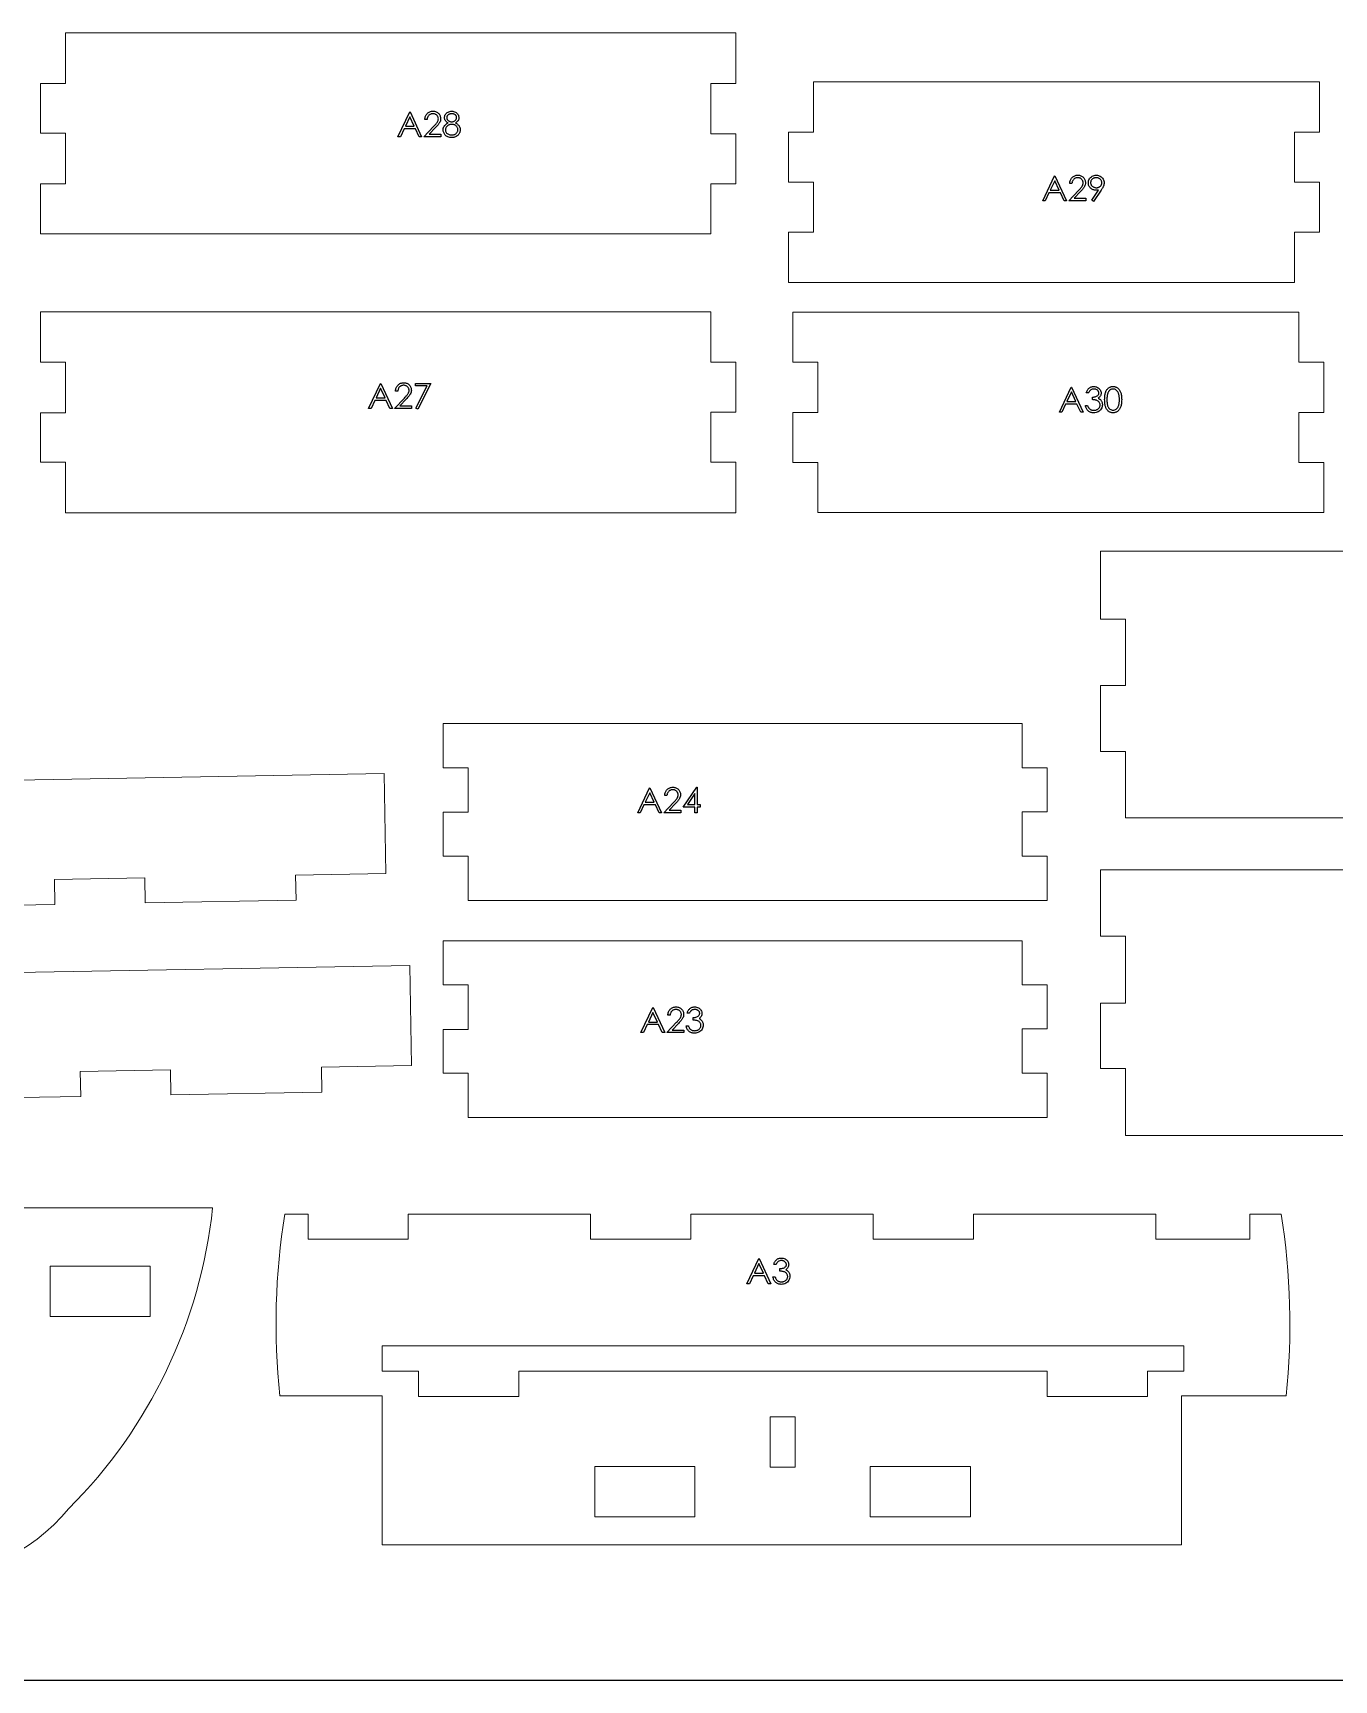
# Model space of a CAD drawing. Header units: inches. Extents: x -4.7 to 54, y 0 to 24.
# Drawn here: x 13.65 to 20.14, y 0 to 8.22 of the extents above; entities that cross this region are included whole.
import ezdxf

# ---------------------------------------------------------------- set-up
doc = ezdxf.new("R2010")
doc.units = ezdxf.units.IN
doc.header["$MEASUREMENT"] = 0

msp = doc.modelspace()

# ---------------------------------------------------------------- linework, layer by layer
at = {"color": 1, "linetype": 'Continuous', "lineweight": 15}
for p, q in [((13.8097, 8.2184), (17.1535, 8.2184)), ((13.8097, 8.2184), (13.8097, 7.9658)), ((17.1535, 8.2184), (17.1535, 7.9658)), ((17.541, 7.7237), (17.541, 7.9737)), ((17.541, 7.9737), (20.066, 7.9737)), ((20.066, 7.9737), (20.066, 7.7237)), ((13.6847, 7.7184), (13.6847, 7.9658)), ((13.8097, 7.9658), (13.6847, 7.9658)), ((17.0285, 7.9658), (17.1535, 7.9658)), ((17.0285, 7.7158), (17.0285, 7.9658)), ((13.6847, 7.7184), (13.8097, 7.7184)), ((13.8097, 7.7184), (13.8097, 7.4658)), ((17.1535, 7.7158), (17.0285, 7.7158)), ((17.1535, 7.7158), (17.1535, 7.4658)), ((17.416, 7.7237), (17.541, 7.7237)), ((17.416, 7.4737), (17.416, 7.7237)), ((20.066, 7.7237), (19.941, 7.7237)), ((19.941, 7.7237), (19.941, 7.4737)), ((13.8097, 7.4658), (13.6847, 7.4658)), ((13.6847, 7.2158), (13.6847, 7.4658)), ((17.0285, 7.4658), (17.1535, 7.4658)), ((17.0285, 7.2158), (17.0285, 7.4658)), ((17.541, 7.4737), (17.416, 7.4737)), ((17.541, 7.2237), (17.541, 7.4737)), ((19.941, 7.4737), (20.066, 7.4737)), ((20.066, 7.4737), (20.066, 7.2237)), ((13.6847, 7.2158), (17.0285, 7.2158)), ((17.416, 6.9737), (17.416, 7.2237)), ((17.416, 7.2237), (17.541, 7.2237)), ((20.066, 7.2237), (19.941, 7.2237)), ((19.941, 7.2237), (19.941, 6.9737)), ((17.416, 6.9737), (19.941, 6.9737)), ((13.6847, 6.8262), (17.0285, 6.8262)), ((13.6847, 6.5762), (13.6847, 6.8262)), ((17.0285, 6.8262), (17.0285, 6.5762)), ((17.4378, 6.5749), (17.4378, 6.8249)), ((17.4378, 6.8249), (19.9628, 6.8249)), ((19.9628, 6.5749), (19.9628, 6.8249)), ((13.8097, 6.5762), (13.6847, 6.5762)), ((13.8097, 6.3236), (13.8097, 6.5762)), ((17.0285, 6.5762), (17.1535, 6.5762)), ((17.1535, 6.5762), (17.1535, 6.3262)), ((17.4378, 6.5749), (17.5628, 6.5749)), ((17.5628, 6.5749), (17.5628, 6.3249)), ((20.0878, 6.5749), (19.9628, 6.5749)), ((20.0878, 6.5749), (20.0878, 6.3249)), ((13.6847, 6.0762), (13.6847, 6.3236)), ((13.6847, 6.3236), (13.8097, 6.3236)), ((17.1535, 6.3262), (17.0285, 6.3262)), ((17.0285, 6.3262), (17.0285, 6.0762)), ((17.5628, 6.3249), (17.4378, 6.3249)), ((17.4378, 6.0749), (17.4378, 6.3249)), ((19.9628, 6.3249), (20.0878, 6.3249)), ((19.9628, 6.0749), (19.9628, 6.3249)), ((13.8097, 6.0762), (13.6847, 6.0762)), ((13.8097, 5.8236), (13.8097, 6.0762)), ((17.0285, 6.0762), (17.1535, 6.0762)), ((17.1535, 6.0762), (17.1535, 5.8236)), ((17.4378, 6.0749), (17.5628, 6.0749)), ((17.5628, 6.0749), (17.5628, 5.8249)), ((20.0878, 6.0749), (19.9628, 6.0749)), ((20.0878, 6.0749), (20.0878, 5.8249)), ((13.8097, 5.8236), (17.1535, 5.8236)), ((17.5628, 5.8249), (20.0878, 5.8249)), ((23.0179, 5.6327), (18.9731, 5.6327)), ((18.9731, 5.2937), (18.9731, 5.6327)), ((18.9731, 5.2937), (19.0981, 5.2937)), ((19.0981, 5.2937), (19.0981, 4.9621)), ((19.0981, 4.9621), (18.9731, 4.9621)), ((18.9731, 4.6337), (18.9731, 4.9621)), ((15.6942, 4.5509), (15.6942, 4.7729)), ((18.5817, 4.7729), (15.6942, 4.7729)), ((18.5817, 4.5509), (18.5817, 4.7729)), ((18.9731, 4.6337), (19.0981, 4.6337)), ((19.0981, 4.6337), (19.0981, 4.3021)), ((12.4205, 4.4707), (15.3986, 4.5227)), ((15.3986, 4.5227), (15.4073, 4.0239)), ((15.6942, 4.5509), (15.8192, 4.5509)), ((15.8192, 4.5509), (15.8192, 4.3303)), ((18.7067, 4.5509), (18.5817, 4.5509)), ((18.7067, 4.5509), (18.7067, 4.3329)), ((15.8192, 4.3303), (15.6942, 4.3303)), ((15.6942, 4.1109), (15.6942, 4.3303)), ((18.5817, 4.1109), (18.5817, 4.3329)), ((18.5817, 4.3329), (18.7067, 4.3329)), ((23.1429, 4.3021), (19.0981, 4.3021)), ((15.6942, 4.1109), (15.8192, 4.1109)), ((15.8192, 4.1109), (15.8192, 3.8903)), ((18.7067, 4.1109), (18.5817, 4.1109)), ((18.7067, 4.1109), (18.7067, 3.8903)), ((18.9731, 3.7117), (18.9731, 4.0432)), ((23.0179, 4.0432), (18.9731, 4.0432)), ((13.7546, 3.995), (14.2045, 4.0029)), ((13.7567, 3.8701), (13.7546, 3.995)), ((14.2045, 4.0029), (14.2067, 3.8779)), ((14.9574, 4.016), (15.4073, 4.0239)), ((14.9595, 3.8911), (14.9574, 4.016)), ((13.7567, 3.8701), (13.2568, 3.8613)), ((14.9595, 3.8911), (14.2067, 3.8779)), ((18.7067, 3.8903), (15.8192, 3.8903)), ((19.0981, 3.7117), (18.9731, 3.7117)), ((19.0981, 3.377), (19.0981, 3.7117)), ((15.6942, 3.4686), (15.6942, 3.6892)), ((18.5817, 3.6892), (15.6942, 3.6892)), ((18.5817, 3.6892), (18.5817, 3.4686)), ((12.549, 3.5129), (15.5271, 3.5648)), ((15.5271, 3.5648), (15.5358, 3.066)), ((15.8192, 3.4686), (15.6942, 3.4686)), ((15.8192, 3.2466), (15.8192, 3.4686)), ((18.5817, 3.4686), (18.7067, 3.4686)), ((18.7067, 3.4686), (18.7067, 3.2492)), ((18.9731, 3.0517), (18.9731, 3.377)), ((18.9731, 3.377), (19.0981, 3.377)), ((15.6942, 3.0286), (15.6942, 3.2466)), ((15.6942, 3.2466), (15.8192, 3.2466)), ((18.7067, 3.2492), (18.5817, 3.2492)), ((18.5817, 3.2492), (18.5817, 3.0286)), ((13.8831, 3.0372), (14.333, 3.0451)), ((14.333, 3.0451), (14.3352, 2.9201)), ((15.0859, 3.0582), (15.5358, 3.066)), ((15.0881, 2.9332), (15.0859, 3.0582)), ((19.0981, 3.0517), (18.9731, 3.0517)), ((19.0981, 2.717), (19.0981, 3.0517)), ((13.8853, 2.9122), (13.8831, 3.0372)), ((15.8192, 3.0286), (15.6942, 3.0286)), ((15.8192, 2.8066), (15.8192, 3.0286)), ((18.5817, 3.0286), (18.7067, 3.0286)), ((18.7067, 3.0286), (18.7067, 2.8066)), ((13.8853, 2.9122), (13.3853, 2.9035)), ((15.0881, 2.9332), (14.3352, 2.9201)), ((18.7067, 2.8066), (15.8192, 2.8066)), ((23.1429, 2.717), (19.0981, 2.717)), ((13.0536, 2.3557), (14.5436, 2.3557)), ((15.0195, 2.3253), (14.9038, 2.3253)), ((15.0195, 2.3253), (15.0195, 2.2003)), ((15.5195, 2.2003), (15.5195, 2.3253)), ((16.4295, 2.3253), (15.5195, 2.3253)), ((16.4295, 2.3253), (16.4295, 2.2003)), ((16.9295, 2.2003), (16.9295, 2.3253)), ((17.8395, 2.3253), (16.9295, 2.3253)), ((17.8395, 2.3253), (17.8395, 2.2003)), ((18.3395, 2.2003), (18.3395, 2.3253)), ((19.2495, 2.3253), (18.3395, 2.3253)), ((19.2495, 2.3253), (19.2495, 2.2003)), ((19.7176, 2.2003), (19.7176, 2.3253)), ((19.8741, 2.3253), (19.7176, 2.3253)), ((15.0195, 2.2003), (15.5195, 2.2003)), ((16.4295, 2.2003), (16.9295, 2.2003)), ((17.8395, 2.2003), (18.3395, 2.2003)), ((19.2495, 2.2003), (19.7176, 2.2003)), ((14.2325, 2.0648), (13.7325, 2.0648)), ((13.7325, 2.0648), (13.7325, 1.8148)), ((14.2325, 1.8148), (14.2325, 2.0648)), ((13.7325, 1.8148), (14.2325, 1.8148)), ((15.3889, 1.6681), (19.3889, 1.6681)), ((15.3889, 1.541), (15.3889, 1.6681)), ((19.3889, 1.6681), (19.3889, 1.541)), ((15.5707, 1.541), (15.3889, 1.541)), ((15.5707, 1.4148), (15.5707, 1.541)), ((16.0707, 1.541), (16.0707, 1.4148)), ((18.7071, 1.541), (16.0707, 1.541)), ((18.7071, 1.4148), (18.7071, 1.541)), ((19.2071, 1.541), (19.2071, 1.4148)), ((19.3889, 1.541), (19.2071, 1.541)), ((15.3889, 1.4183), (14.879, 1.4183)), ((15.3889, 0.6749), (15.3889, 1.4183)), ((16.0707, 1.4148), (15.5707, 1.4148)), ((19.2071, 1.4148), (18.7071, 1.4148)), ((19.8989, 1.4182), (19.3764, 1.4182)), ((19.3764, 1.4182), (19.3764, 0.6749)), ((17.3247, 1.3129), (17.4497, 1.3129)), ((17.3247, 1.0629), (17.3247, 1.3129)), ((17.4497, 1.3129), (17.4497, 1.0629)), ((16.4497, 1.0652), (16.9497, 1.0652)), ((16.4497, 0.8152), (16.4497, 1.0652)), ((16.9497, 1.0652), (16.9497, 0.8152)), ((17.4497, 1.0629), (17.3247, 1.0629)), ((17.8248, 1.0652), (18.3248, 1.0652)), ((17.8248, 0.8152), (17.8248, 1.0652)), ((18.3248, 1.0652), (18.3248, 0.8152)), ((16.9497, 0.8152), (16.4497, 0.8152)), ((18.3248, 0.8152), (17.8248, 0.8152)), ((19.3764, 0.6749), (15.3889, 0.6749))]:
    msp.add_line(p, q, dxfattribs=at)
msp.add_line((0, 0), (24, 0))
at = {"color": 3, "linetype": 'Continuous', "flags": 128}
for points in [[(15.5286, 7.8248), (15.5863, 7.6998), (15.5863, 7.6998), (15.5741, 7.6998), (15.5741, 7.6998), (15.5556, 7.7398), (15.5556, 7.7398), (15.499, 7.7398), (15.499, 7.7398), (15.48, 7.6998), (15.48, 7.6998), (15.4677, 7.6998), (15.4677, 7.6998), (15.527, 7.8248), (15.527, 7.8248), (15.5286, 7.8248)], [(15.6136, 7.7863), (15.6023, 7.7863), (15.6023, 7.7863), (15.6026, 7.7908), (15.6033, 7.795), (15.6043, 7.7991), (15.6056, 7.8029), (15.6073, 7.8065), (15.6093, 7.81), (15.6117, 7.8132), (15.6144, 7.8163), (15.6174, 7.819), (15.6206, 7.8214), (15.6239, 7.8234), (15.6274, 7.8251), (15.6311, 7.8263), (15.6349, 7.8273), (15.6389, 7.8278), (15.6431, 7.828), (15.6431, 7.828), (15.6472, 7.8278), (15.6511, 7.8273), (15.6549, 7.8264), (15.6584, 7.8252), (15.6617, 7.8237), (15.6648, 7.8217), (15.6677, 7.8195), (15.6704, 7.8169), (15.6729, 7.8141), (15.675, 7.8111), (15.6768, 7.8081), (15.6783, 7.8049), (15.6794, 7.8015), (15.6802, 7.7981), (15.6807, 7.7945), (15.6809, 7.7908), (15.6809, 7.7908), (15.6805, 7.7856), (15.6796, 7.7806), (15.678, 7.7757), (15.6757, 7.771), (15.6742, 7.7686), (15.6725, 7.766), (15.6704, 7.7632), (15.6681, 7.7601), (15.6654, 7.7569), (15.6624, 7.7535), (15.6592, 7.7498), (15.6556, 7.746), (15.6556, 7.746), (15.6243, 7.7126), (15.6243, 7.7126), (15.6825, 7.7126), (15.6825, 7.7126), (15.6825, 7.6998), (15.6825, 7.6998), (15.5975, 7.6998), (15.5975, 7.6998), (15.646, 7.7515), (15.646, 7.7515), (15.6495, 7.7552), (15.6527, 7.7587), (15.6556, 7.7619), (15.6582, 7.7648), (15.6604, 7.7676), (15.6623, 7.77), (15.6639, 7.7722), (15.6652, 7.7742), (15.6671, 7.778), (15.6685, 7.7818), (15.6694, 7.7858), (15.6697, 7.7898), (15.6697, 7.7898), (15.6695, 7.7924), (15.6692, 7.7948), (15.6685, 7.7972), (15.6677, 7.7995), (15.6666, 7.8017), (15.6652, 7.8037), (15.6636, 7.8057), (15.6618, 7.8077), (15.6598, 7.8094), (15.6576, 7.811), (15.6554, 7.8122), (15.653, 7.8133), (15.6506, 7.8141), (15.648, 7.8147), (15.6453, 7.815), (15.6425, 7.8152), (15.6425, 7.8152), (15.6396, 7.815), (15.6368, 7.8147), (15.6341, 7.8141), (15.6316, 7.8133), (15.6291, 7.8122), (15.6268, 7.8109), (15.6247, 7.8094), (15.6226, 7.8076), (15.6207, 7.8056), (15.6191, 7.8034), (15.6176, 7.801), (15.6164, 7.7985), (15.6153, 7.7957), (15.6145, 7.7928), (15.6139, 7.7896), (15.6136, 7.7863)], [(15.7545, 7.7694), (15.7575, 7.7678), (15.7603, 7.7661), (15.763, 7.7644), (15.7654, 7.7626), (15.7676, 7.7607), (15.7695, 7.7588), (15.7713, 7.7568), (15.7728, 7.7548), (15.7742, 7.7527), (15.7754, 7.7506), (15.7764, 7.7484), (15.7772, 7.7461), (15.7778, 7.7437), (15.7783, 7.7413), (15.7785, 7.7388), (15.7786, 7.7362), (15.7786, 7.7362), (15.7785, 7.7326), (15.778, 7.7291), (15.7773, 7.7257), (15.7763, 7.7224), (15.7749, 7.7192), (15.7733, 7.7161), (15.7714, 7.7131), (15.7692, 7.7103), (15.7692, 7.7103), (15.7661, 7.7071), (15.7628, 7.7043), (15.7591, 7.7019), (15.7551, 7.7), (15.7508, 7.6985), (15.7461, 7.6974), (15.7412, 7.6968), (15.736, 7.6966), (15.736, 7.6966), (15.7309, 7.6968), (15.7262, 7.6973), (15.7218, 7.6983), (15.7177, 7.6996), (15.7139, 7.7013), (15.7104, 7.7034), (15.7073, 7.7058), (15.7044, 7.7086), (15.7019, 7.7117), (15.6997, 7.7148), (15.6979, 7.718), (15.6964, 7.7213), (15.6952, 7.7246), (15.6944, 7.7281), (15.6939, 7.7316), (15.6937, 7.7352), (15.6937, 7.7352), (15.6938, 7.7378), (15.6941, 7.7403), (15.6945, 7.7428), (15.6951, 7.7453), (15.696, 7.7476), (15.697, 7.7499), (15.6981, 7.7521), (15.6995, 7.7543), (15.7011, 7.7564), (15.7029, 7.7584), (15.7049, 7.7604), (15.7071, 7.7623), (15.7096, 7.7642), (15.7123, 7.766), (15.7152, 7.7677), (15.7184, 7.7694), (15.7184, 7.7694), (15.7141, 7.7719), (15.7104, 7.7747), (15.7072, 7.7777), (15.7047, 7.781), (15.7027, 7.7846), (15.7013, 7.7882), (15.7004, 7.792), (15.7001, 7.7959), (15.7001, 7.7959), (15.7004, 7.7999), (15.7013, 7.8038), (15.7028, 7.8077), (15.7049, 7.8116), (15.7076, 7.8152), (15.7107, 7.8184), (15.7142, 7.8212), (15.7183, 7.8236), (15.7226, 7.8255), (15.7272, 7.8269), (15.7319, 7.8277), (15.7367, 7.828), (15.7367, 7.828), (15.7415, 7.8277), (15.746, 7.8269), (15.7504, 7.8255), (15.7546, 7.8236), (15.7585, 7.8211), (15.762, 7.8183), (15.765, 7.8151), (15.7675, 7.8115), (15.7696, 7.8077), (15.771, 7.8037), (15.7719, 7.7997), (15.7722, 7.7956), (15.7722, 7.7956), (15.7719, 7.7915), (15.7711, 7.7877), (15.7697, 7.7841), (15.7678, 7.7807), (15.7653, 7.7775), (15.7622, 7.7746), (15.7586, 7.7719), (15.7545, 7.7694)], [(15.7361, 7.8152), (15.7335, 7.8151), (15.731, 7.8148), (15.7286, 7.8144), (15.7263, 7.8137), (15.7241, 7.8129), (15.7221, 7.8119), (15.7202, 7.8108), (15.7184, 7.8094), (15.7167, 7.8079), (15.7153, 7.8064), (15.7141, 7.8048), (15.7131, 7.8031), (15.7123, 7.8014), (15.7118, 7.7996), (15.7114, 7.7977), (15.7113, 7.7957), (15.7113, 7.7957), (15.7114, 7.7938), (15.7118, 7.7919), (15.7124, 7.79), (15.7132, 7.7882), (15.7143, 7.7865), (15.7156, 7.7848), (15.7171, 7.7831), (15.7189, 7.7815), (15.7208, 7.78), (15.7228, 7.7787), (15.7249, 7.7776), (15.7271, 7.7767), (15.7293, 7.776), (15.7317, 7.7755), (15.7341, 7.7752), (15.7366, 7.7751), (15.7366, 7.7751), (15.7397, 7.7753), (15.7428, 7.7758), (15.7458, 7.7767), (15.7488, 7.778), (15.7515, 7.7796), (15.7539, 7.7814), (15.756, 7.7835), (15.7578, 7.7859), (15.7592, 7.7884), (15.7602, 7.7909), (15.7608, 7.7935), (15.761, 7.796), (15.761, 7.796), (15.7609, 7.7978), (15.7606, 7.7995), (15.7601, 7.8012), (15.7594, 7.8028), (15.7585, 7.8045), (15.7574, 7.806), (15.7561, 7.8076), (15.7546, 7.8091), (15.7529, 7.8105), (15.7511, 7.8118), (15.749, 7.8128), (15.7468, 7.8137), (15.7444, 7.8143), (15.7418, 7.8148), (15.7391, 7.8151), (15.7361, 7.8152)], [(15.5277, 7.8004), (15.5051, 7.7527), (15.5051, 7.7527), (15.5497, 7.7527), (15.5497, 7.7527), (15.5277, 7.8004)], [(15.7368, 7.7623), (15.7335, 7.7622), (15.7303, 7.7618), (15.7273, 7.7611), (15.7244, 7.7602), (15.7216, 7.759), (15.7189, 7.7576), (15.7164, 7.7559), (15.7141, 7.754), (15.7119, 7.7519), (15.7101, 7.7497), (15.7085, 7.7475), (15.7072, 7.7451), (15.7062, 7.7426), (15.7055, 7.7401), (15.7051, 7.7375), (15.7049, 7.7348), (15.7049, 7.7348), (15.7052, 7.7314), (15.7059, 7.7282), (15.7071, 7.725), (15.7088, 7.722), (15.711, 7.7191), (15.7135, 7.7166), (15.7165, 7.7145), (15.7198, 7.7126), (15.7235, 7.7112), (15.7274, 7.7102), (15.7316, 7.7096), (15.7361, 7.7094), (15.7361, 7.7094), (15.7396, 7.7095), (15.7429, 7.7099), (15.746, 7.7105), (15.749, 7.7114), (15.7517, 7.7125), (15.7543, 7.7139), (15.7567, 7.7155), (15.7589, 7.7174), (15.7609, 7.7194), (15.7626, 7.7215), (15.7641, 7.7237), (15.7653, 7.726), (15.7662, 7.7283), (15.7669, 7.7308), (15.7673, 7.7333), (15.7674, 7.736), (15.7674, 7.736), (15.7673, 7.7385), (15.7669, 7.741), (15.7662, 7.7434), (15.7652, 7.7457), (15.7639, 7.748), (15.7624, 7.7501), (15.7605, 7.7522), (15.7584, 7.7543), (15.7561, 7.7561), (15.7537, 7.7578), (15.7512, 7.7591), (15.7486, 7.7603), (15.7458, 7.7612), (15.7429, 7.7618), (15.7399, 7.7622), (15.7368, 7.7623)], [(18.7458, 7.5055), (18.8034, 7.3805), (18.8034, 7.3805), (18.7912, 7.3805), (18.7912, 7.3805), (18.7728, 7.4206), (18.7728, 7.4206), (18.7161, 7.4206), (18.7161, 7.4206), (18.6971, 7.3805), (18.6971, 7.3805), (18.6849, 7.3805), (18.6849, 7.3805), (18.7441, 7.5055), (18.7441, 7.5055), (18.7458, 7.5055)], [(18.7448, 7.4812), (18.7222, 7.4334), (18.7222, 7.4334), (18.7669, 7.4334), (18.7669, 7.4334), (18.7448, 7.4812)], [(18.8307, 7.4671), (18.8195, 7.4671), (18.8195, 7.4671), (18.8198, 7.4715), (18.8204, 7.4758), (18.8214, 7.4798), (18.8228, 7.4837), (18.8244, 7.4873), (18.8265, 7.4908), (18.8288, 7.494), (18.8316, 7.497), (18.8345, 7.4998), (18.8377, 7.5021), (18.8411, 7.5041), (18.8445, 7.5058), (18.8482, 7.5071), (18.852, 7.508), (18.8561, 7.5086), (18.8602, 7.5087), (18.8602, 7.5087), (18.8643, 7.5086), (18.8683, 7.508), (18.872, 7.5072), (18.8755, 7.506), (18.8788, 7.5044), (18.8819, 7.5025), (18.8848, 7.5003), (18.8876, 7.4977), (18.89, 7.4948), (18.8921, 7.4919), (18.8939, 7.4888), (18.8954, 7.4856), (18.8965, 7.4823), (18.8973, 7.4788), (18.8978, 7.4753), (18.898, 7.4716), (18.898, 7.4716), (18.8977, 7.4664), (18.8967, 7.4613), (18.8951, 7.4565), (18.8928, 7.4518), (18.8914, 7.4494), (18.8896, 7.4467), (18.8876, 7.4439), (18.8852, 7.4409), (18.8825, 7.4376), (18.8796, 7.4342), (18.8763, 7.4306), (18.8727, 7.4267), (18.8727, 7.4267), (18.8414, 7.3933), (18.8414, 7.3933), (18.8996, 7.3933), (18.8996, 7.3933), (18.8996, 7.3805), (18.8996, 7.3805), (18.8147, 7.3805), (18.8147, 7.3805), (18.8631, 7.4323), (18.8631, 7.4323), (18.8667, 7.436), (18.8699, 7.4394), (18.8728, 7.4426), (18.8753, 7.4456), (18.8775, 7.4483), (18.8795, 7.4508), (18.881, 7.453), (18.8823, 7.455), (18.8843, 7.4587), (18.8857, 7.4626), (18.8865, 7.4665), (18.8868, 7.4706), (18.8868, 7.4706), (18.8867, 7.4731), (18.8863, 7.4756), (18.8857, 7.4779), (18.8848, 7.4802), (18.8837, 7.4824), (18.8823, 7.4845), (18.8808, 7.4865), (18.8789, 7.4884), (18.8769, 7.4902), (18.8748, 7.4917), (18.8725, 7.493), (18.8702, 7.494), (18.8677, 7.4949), (18.8651, 7.4954), (18.8625, 7.4958), (18.8597, 7.4959), (18.8597, 7.4959), (18.8567, 7.4958), (18.8539, 7.4954), (18.8512, 7.4948), (18.8487, 7.494), (18.8463, 7.493), (18.844, 7.4917), (18.8418, 7.4901), (18.8397, 7.4883), (18.8378, 7.4863), (18.8362, 7.4842), (18.8347, 7.4818), (18.8335, 7.4792), (18.8325, 7.4765), (18.8317, 7.4735), (18.8311, 7.4704), (18.8307, 7.4671)], [(18.9381, 7.3773), (18.9291, 7.3836), (18.9291, 7.3836), (18.9639, 7.4344), (18.9639, 7.4344), (18.9572, 7.4337), (18.9507, 7.4334), (18.9507, 7.4334), (18.9468, 7.4336), (18.943, 7.4341), (18.9394, 7.4349), (18.9359, 7.4361), (18.9326, 7.4376), (18.9294, 7.4394), (18.9264, 7.4416), (18.9236, 7.4441), (18.921, 7.4469), (18.9187, 7.4498), (18.9168, 7.4528), (18.9152, 7.456), (18.914, 7.4594), (18.9131, 7.4629), (18.9126, 7.4666), (18.9124, 7.4704), (18.9124, 7.4704), (18.9127, 7.4757), (18.9137, 7.4806), (18.9153, 7.4853), (18.9175, 7.4898), (18.9204, 7.4939), (18.9237, 7.4975), (18.9276, 7.5008), (18.9321, 7.5036), (18.9368, 7.5058), (18.9418, 7.5075), (18.9469, 7.5084), (18.9522, 7.5087), (18.9522, 7.5087), (18.9574, 7.5084), (18.9624, 7.5075), (18.9672, 7.5059), (18.9717, 7.5037), (18.976, 7.5009), (18.9798, 7.4977), (18.983, 7.4939), (18.9858, 7.4896), (18.9881, 7.485), (18.9897, 7.4803), (18.9906, 7.4754), (18.9909, 7.4703), (18.9909, 7.4703), (18.9907, 7.4664), (18.9902, 7.4624), (18.9892, 7.4582), (18.9878, 7.454), (18.9869, 7.4519), (18.9859, 7.4496), (18.9847, 7.4472), (18.9834, 7.4447), (18.9819, 7.4421), (18.9803, 7.4394), (18.9785, 7.4365), (18.9765, 7.4336), (18.9765, 7.4336), (18.9381, 7.3773)], [(18.9528, 7.4462), (18.9558, 7.4464), (18.9586, 7.4467), (18.9612, 7.4473), (18.9638, 7.4481), (18.9661, 7.4491), (18.9684, 7.4503), (18.9704, 7.4518), (18.9723, 7.4535), (18.9741, 7.4554), (18.9756, 7.4573), (18.9768, 7.4594), (18.9779, 7.4615), (18.9787, 7.4638), (18.9793, 7.4661), (18.9796, 7.4685), (18.9797, 7.4711), (18.9797, 7.4711), (18.9796, 7.4736), (18.9792, 7.476), (18.9786, 7.4784), (18.9777, 7.4806), (18.9765, 7.4827), (18.9751, 7.4848), (18.9734, 7.4868), (18.9715, 7.4886), (18.9694, 7.4903), (18.9672, 7.4918), (18.9649, 7.4931), (18.9624, 7.4941), (18.9599, 7.4949), (18.9573, 7.4955), (18.9545, 7.4958), (18.9516, 7.4959), (18.9516, 7.4959), (18.9488, 7.4958), (18.946, 7.4955), (18.9434, 7.4949), (18.9409, 7.4941), (18.9385, 7.4931), (18.9361, 7.4918), (18.9339, 7.4903), (18.9318, 7.4886), (18.9299, 7.4868), (18.9282, 7.4848), (18.9268, 7.4827), (18.9257, 7.4806), (18.9248, 7.4784), (18.9241, 7.476), (18.9238, 7.4736), (18.9236, 7.4711), (18.9236, 7.4711), (18.9238, 7.4685), (18.9242, 7.4661), (18.9248, 7.4638), (18.9258, 7.4615), (18.927, 7.4594), (18.9284, 7.4573), (18.9302, 7.4554), (18.9322, 7.4535), (18.9344, 7.4518), (18.9367, 7.4503), (18.9391, 7.4491), (18.9416, 7.4481), (18.9442, 7.4473), (18.947, 7.4467), (18.9498, 7.4464), (18.9528, 7.4462)], [(15.3826, 6.4699), (15.4403, 6.3449), (15.4403, 6.3449), (15.4281, 6.3449), (15.4281, 6.3449), (15.4096, 6.385), (15.4096, 6.385), (15.353, 6.385), (15.353, 6.385), (15.334, 6.3449), (15.334, 6.3449), (15.3217, 6.3449), (15.3217, 6.3449), (15.381, 6.4699), (15.381, 6.4699), (15.3826, 6.4699)], [(15.3817, 6.4455), (15.3591, 6.3978), (15.3591, 6.3978), (15.4037, 6.3978), (15.4037, 6.3978), (15.3817, 6.4455)], [(15.4676, 6.4314), (15.4563, 6.4314), (15.4563, 6.4314), (15.4566, 6.4359), (15.4573, 6.4402), (15.4583, 6.4442), (15.4596, 6.448), (15.4613, 6.4517), (15.4633, 6.4551), (15.4657, 6.4584), (15.4684, 6.4614), (15.4714, 6.4641), (15.4746, 6.4665), (15.4779, 6.4685), (15.4814, 6.4702), (15.4851, 6.4715), (15.4889, 6.4724), (15.4929, 6.4729), (15.4971, 6.4731), (15.4971, 6.4731), (15.5012, 6.4729), (15.5051, 6.4724), (15.5088, 6.4716), (15.5124, 6.4704), (15.5157, 6.4688), (15.5188, 6.4669), (15.5217, 6.4647), (15.5244, 6.462), (15.5269, 6.4592), (15.529, 6.4563), (15.5308, 6.4532), (15.5323, 6.45), (15.5334, 6.4467), (15.5342, 6.4432), (15.5347, 6.4397), (15.5349, 6.436), (15.5349, 6.436), (15.5345, 6.4307), (15.5336, 6.4257), (15.532, 6.4209), (15.5297, 6.4161), (15.5282, 6.4137), (15.5265, 6.4111), (15.5244, 6.4083), (15.5221, 6.4053), (15.5194, 6.402), (15.5164, 6.3986), (15.5132, 6.395), (15.5096, 6.3911), (15.5096, 6.3911), (15.4783, 6.3577), (15.4783, 6.3577), (15.5365, 6.3577), (15.5365, 6.3577), (15.5365, 6.3449), (15.5365, 6.3449), (15.4515, 6.3449), (15.4515, 6.3449), (15.5, 6.3966), (15.5, 6.3966), (15.5035, 6.4003), (15.5067, 6.4038), (15.5096, 6.407), (15.5122, 6.41), (15.5144, 6.4127), (15.5163, 6.4151), (15.5179, 6.4174), (15.5192, 6.4194), (15.5211, 6.4231), (15.5225, 6.427), (15.5234, 6.4309), (15.5236, 6.435), (15.5236, 6.435), (15.5235, 6.4375), (15.5231, 6.44), (15.5225, 6.4423), (15.5217, 6.4446), (15.5206, 6.4468), (15.5192, 6.4489), (15.5176, 6.4509), (15.5158, 6.4528), (15.5138, 6.4546), (15.5116, 6.4561), (15.5094, 6.4574), (15.507, 6.4584), (15.5046, 6.4592), (15.502, 6.4598), (15.4993, 6.4602), (15.4965, 6.4603), (15.4965, 6.4603), (15.4936, 6.4602), (15.4908, 6.4598), (15.4881, 6.4592), (15.4856, 6.4584), (15.4831, 6.4573), (15.4808, 6.456), (15.4786, 6.4545), (15.4766, 6.4527), (15.4747, 6.4507), (15.4731, 6.4485), (15.4716, 6.4462), (15.4704, 6.4436), (15.4693, 6.4409), (15.4685, 6.4379), (15.4679, 6.4348), (15.4676, 6.4314)], [(15.5557, 6.4699), (15.6326, 6.4699), (15.6326, 6.4699), (15.5669, 6.3417), (15.5669, 6.3417), (15.5572, 6.347), (15.5572, 6.347), (15.6136, 6.4571), (15.6136, 6.4571), (15.5557, 6.4571), (15.5557, 6.4571), (15.5557, 6.4699)], [(18.8287, 6.4513), (18.8864, 6.3263), (18.8864, 6.3263), (18.8742, 6.3263), (18.8742, 6.3263), (18.8557, 6.3663), (18.8557, 6.3663), (18.7991, 6.3663), (18.7991, 6.3663), (18.7801, 6.3263), (18.7801, 6.3263), (18.7678, 6.3263), (18.7678, 6.3263), (18.8271, 6.4513), (18.8271, 6.4513), (18.8287, 6.4513)], [(18.8278, 6.4269), (18.8052, 6.3792), (18.8052, 6.3792), (18.8498, 6.3792), (18.8498, 6.3792), (18.8278, 6.4269)], [(18.9137, 6.4224), (18.9024, 6.4224), (18.9024, 6.4224), (18.9034, 6.4262), (18.9046, 6.4297), (18.906, 6.433), (18.9076, 6.4361), (18.9094, 6.4389), (18.9114, 6.4416), (18.9136, 6.444), (18.916, 6.4462), (18.9185, 6.4481), (18.9212, 6.4498), (18.924, 6.4512), (18.9269, 6.4524), (18.9299, 6.4533), (18.9331, 6.4539), (18.9363, 6.4543), (18.9396, 6.4545), (18.9396, 6.4545), (18.9445, 6.4542), (18.9492, 6.4533), (18.9538, 6.4519), (18.9582, 6.45), (18.9622, 6.4476), (18.9658, 6.4447), (18.9688, 6.4415), (18.9714, 6.4379), (18.9735, 6.434), (18.975, 6.4301), (18.9759, 6.4261), (18.9762, 6.422), (18.9762, 6.422), (18.9759, 6.418), (18.9753, 6.4143), (18.9741, 6.4108), (18.9725, 6.4074), (18.9704, 6.4043), (18.9679, 6.4014), (18.965, 6.3988), (18.9616, 6.3963), (18.9616, 6.3963), (18.9655, 6.3943), (18.9691, 6.3918), (18.9723, 6.3889), (18.9751, 6.3856), (18.9751, 6.3856), (18.9769, 6.3831), (18.9784, 6.3805), (18.9797, 6.3779), (18.9807, 6.3751), (18.9815, 6.3723), (18.9821, 6.3694), (18.9824, 6.3664), (18.9826, 6.3634), (18.9826, 6.3634), (18.9822, 6.3582), (18.9811, 6.3531), (18.9794, 6.3481), (18.9769, 6.3432), (18.9738, 6.3387), (18.9701, 6.3347), (18.966, 6.3312), (18.9613, 6.3283), (18.9563, 6.326), (18.9509, 6.3244), (18.9453, 6.3234), (18.9393, 6.3231), (18.9393, 6.3231), (18.9353, 6.3232), (18.9315, 6.3236), (18.9278, 6.3244), (18.9243, 6.3254), (18.9209, 6.3267), (18.9178, 6.3283), (18.9148, 6.3302), (18.912, 6.3324), (18.9093, 6.3349), (18.9069, 6.3377), (18.9048, 6.3407), (18.9029, 6.344), (18.9012, 6.3476), (18.8998, 6.3514), (18.8986, 6.3555), (18.8976, 6.3599), (18.8976, 6.3599), (18.9088, 6.3599), (18.9088, 6.3599), (18.9097, 6.357), (18.9107, 6.3544), (18.9118, 6.3519), (18.913, 6.3496), (18.9143, 6.3476), (18.9156, 6.3457), (18.9171, 6.3441), (18.9186, 6.3426), (18.9186, 6.3426), (18.9208, 6.3411), (18.923, 6.3397), (18.9254, 6.3385), (18.928, 6.3376), (18.9306, 6.3368), (18.9335, 6.3363), (18.9364, 6.336), (18.9395, 6.3359), (18.9395, 6.3359), (18.943, 6.336), (18.9464, 6.3364), (18.9495, 6.337), (18.9525, 6.3379), (18.9553, 6.339), (18.9579, 6.3403), (18.9603, 6.3419), (18.9626, 6.3438), (18.9647, 6.3458), (18.9664, 6.3479), (18.9679, 6.3501), (18.9692, 6.3524), (18.9701, 6.3547), (18.9708, 6.3572), (18.9712, 6.3597), (18.9713, 6.3623), (18.9713, 6.3623), (18.9711, 6.3658), (18.9703, 6.3692), (18.9689, 6.3724), (18.967, 6.3756), (18.9647, 6.3785), (18.962, 6.381), (18.9589, 6.3831), (18.9554, 6.3849), (18.9535, 6.3856), (18.9513, 6.3863), (18.9488, 6.3869), (18.9461, 6.3874), (18.9432, 6.3879), (18.94, 6.3882), (18.9366, 6.3885), (18.9329, 6.3888), (18.9329, 6.3888), (18.9329, 6.4016), (18.9329, 6.4016), (18.9375, 6.4018), (18.9419, 6.4023), (18.9461, 6.4032), (18.9501, 6.4045), (18.9537, 6.4061), (18.9568, 6.4079), (18.9594, 6.4099), (18.9614, 6.4121), (18.963, 6.4144), (18.9641, 6.4168), (18.9647, 6.4194), (18.9649, 6.422), (18.9649, 6.422), (18.9648, 6.424), (18.9645, 6.4259), (18.9639, 6.4277), (18.9632, 6.4295), (18.9622, 6.4312), (18.9609, 6.4328), (18.9595, 6.4343), (18.9578, 6.4358), (18.956, 6.4372), (18.954, 6.4384), (18.9519, 6.4394), (18.9497, 6.4402), (18.9474, 6.4408), (18.945, 6.4413), (18.9425, 6.4416), (18.9398, 6.4417), (18.9398, 6.4417), (18.9355, 6.4414), (18.9316, 6.4406), (18.9279, 6.4392), (18.9245, 6.4373), (18.9229, 6.4361), (18.9214, 6.4347), (18.92, 6.4331), (18.9186, 6.4314), (18.9173, 6.4294), (18.916, 6.4273), (18.9148, 6.425), (18.9137, 6.4224)], [(18.9938, 6.3887), (18.9939, 6.3947), (18.9941, 6.4004), (18.9945, 6.4057), (18.9951, 6.4107), (18.9958, 6.4153), (18.9968, 6.4195), (18.9978, 6.4234), (18.9991, 6.427), (19.0004, 6.4303), (19.002, 6.4334), (19.0036, 6.4362), (19.0055, 6.4389), (19.0074, 6.4414), (19.0094, 6.4436), (19.0116, 6.4456), (19.014, 6.4475), (19.0164, 6.4491), (19.019, 6.4505), (19.0216, 6.4517), (19.0242, 6.4527), (19.027, 6.4535), (19.0298, 6.454), (19.0326, 6.4544), (19.0356, 6.4545), (19.0356, 6.4545), (19.0386, 6.4544), (19.0415, 6.454), (19.0443, 6.4535), (19.0471, 6.4527), (19.0498, 6.4517), (19.0524, 6.4505), (19.055, 6.4491), (19.0575, 6.4475), (19.0599, 6.4456), (19.0621, 6.4435), (19.0643, 6.4412), (19.0663, 6.4387), (19.0682, 6.4359), (19.0699, 6.433), (19.0715, 6.4298), (19.073, 6.4264), (19.0743, 6.4227), (19.0755, 6.4188), (19.0765, 6.4145), (19.0773, 6.41), (19.0779, 6.4051), (19.0784, 6.3999), (19.0786, 6.3945), (19.0787, 6.3887), (19.0787, 6.3887), (19.0786, 6.383), (19.0784, 6.3776), (19.0779, 6.3724), (19.0773, 6.3676), (19.0765, 6.363), (19.0755, 6.3588), (19.0744, 6.3548), (19.0731, 6.3512), (19.0716, 6.3478), (19.07, 6.3447), (19.0683, 6.3417), (19.0664, 6.339), (19.0644, 6.3364), (19.0622, 6.3341), (19.06, 6.332), (19.0576, 6.3301), (19.0551, 6.3285), (19.0525, 6.327), (19.0498, 6.3258), (19.0471, 6.3248), (19.0443, 6.3241), (19.0415, 6.3235), (19.0386, 6.3232), (19.0356, 6.3231), (19.0356, 6.3231), (19.0326, 6.3232), (19.0298, 6.3235), (19.027, 6.324), (19.0243, 6.3248), (19.0216, 6.3257), (19.019, 6.3269), (19.0165, 6.3283), (19.0141, 6.3299), (19.0118, 6.3318), (19.0096, 6.3338), (19.0075, 6.3361), (19.0056, 6.3385), (19.0038, 6.3412), (19.0021, 6.3441), (19.0005, 6.3472), (18.9991, 6.3505), (18.9979, 6.3541), (18.9968, 6.358), (18.9959, 6.3623), (18.9951, 6.3669), (18.9945, 6.3718), (18.9941, 6.3771), (18.9939, 6.3828), (18.9938, 6.3887)], [(19.005, 6.3888), (19.0051, 6.3838), (19.0053, 6.3791), (19.0056, 6.3746), (19.006, 6.3706), (19.0065, 6.3668), (19.0072, 6.3634), (19.0079, 6.3602), (19.0088, 6.3574), (19.0099, 6.3549), (19.011, 6.3525), (19.0122, 6.3502), (19.0136, 6.3481), (19.015, 6.3462), (19.0166, 6.3444), (19.0183, 6.3428), (19.0201, 6.3414), (19.0239, 6.339), (19.0278, 6.3373), (19.0318, 6.3362), (19.036, 6.3359), (19.036, 6.3359), (19.0401, 6.3362), (19.0441, 6.3372), (19.0479, 6.3389), (19.0517, 6.3412), (19.0535, 6.3427), (19.0551, 6.3442), (19.0567, 6.346), (19.0581, 6.348), (19.0594, 6.35), (19.0607, 6.3523), (19.0618, 6.3547), (19.0628, 6.3573), (19.0628, 6.3573), (19.0639, 6.3607), (19.0648, 6.3642), (19.0656, 6.3679), (19.0663, 6.3717), (19.0668, 6.3757), (19.0672, 6.3799), (19.0674, 6.3843), (19.0675, 6.3888), (19.0675, 6.3888), (19.0674, 6.3933), (19.0673, 6.3976), (19.0669, 6.4017), (19.0664, 6.4055), (19.0658, 6.4092), (19.0651, 6.4127), (19.0643, 6.4159), (19.0633, 6.419), (19.0622, 6.4218), (19.061, 6.4245), (19.0597, 6.4269), (19.0583, 6.4292), (19.0568, 6.4312), (19.0552, 6.4331), (19.0535, 6.4347), (19.0517, 6.4362), (19.0479, 6.4386), (19.044, 6.4403), (19.04, 6.4413), (19.036, 6.4417), (19.036, 6.4417), (19.0318, 6.4413), (19.0278, 6.4403), (19.0239, 6.4386), (19.0201, 6.4362), (19.0183, 6.4348), (19.0166, 6.4332), (19.0151, 6.4314), (19.0136, 6.4295), (19.0123, 6.4274), (19.011, 6.4251), (19.0099, 6.4227), (19.0089, 6.4201), (19.008, 6.4173), (19.0072, 6.4142), (19.0065, 6.4108), (19.006, 6.407), (19.0056, 6.4029), (19.0053, 6.3985), (19.0051, 6.3938), (19.005, 6.3888)], [(16.7253, 4.4518), (16.783, 4.3268), (16.783, 4.3268), (16.7708, 4.3268), (16.7708, 4.3268), (16.7523, 4.3669), (16.7523, 4.3669), (16.6956, 4.3669), (16.6956, 4.3669), (16.6766, 4.3268), (16.6766, 4.3268), (16.6644, 4.3268), (16.6644, 4.3268), (16.7237, 4.4518), (16.7237, 4.4518), (16.7253, 4.4518)], [(16.8102, 4.4134), (16.799, 4.4134), (16.799, 4.4134), (16.7993, 4.4178), (16.7999, 4.4221), (16.8009, 4.4261), (16.8023, 4.43), (16.804, 4.4336), (16.806, 4.4371), (16.8084, 4.4403), (16.8111, 4.4433), (16.8141, 4.4461), (16.8172, 4.4484), (16.8206, 4.4504), (16.8241, 4.4521), (16.8277, 4.4534), (16.8316, 4.4543), (16.8356, 4.4549), (16.8398, 4.455), (16.8398, 4.455), (16.8439, 4.4549), (16.8478, 4.4543), (16.8515, 4.4535), (16.855, 4.4523), (16.8583, 4.4507), (16.8614, 4.4488), (16.8644, 4.4466), (16.8671, 4.444), (16.8695, 4.4411), (16.8716, 4.4382), (16.8734, 4.4351), (16.8749, 4.4319), (16.876, 4.4286), (16.8769, 4.4251), (16.8773, 4.4216), (16.8775, 4.4179), (16.8775, 4.4179), (16.8772, 4.4127), (16.8762, 4.4076), (16.8746, 4.4028), (16.8723, 4.3981), (16.8709, 4.3957), (16.8691, 4.393), (16.8671, 4.3902), (16.8647, 4.3872), (16.862, 4.3839), (16.8591, 4.3805), (16.8558, 4.3769), (16.8522, 4.373), (16.8522, 4.373), (16.821, 4.3396), (16.821, 4.3396), (16.8791, 4.3396), (16.8791, 4.3396), (16.8791, 4.3268), (16.8791, 4.3268), (16.7942, 4.3268), (16.7942, 4.3268), (16.8427, 4.3786), (16.8427, 4.3786), (16.8462, 4.3823), (16.8494, 4.3857), (16.8523, 4.3889), (16.8548, 4.3919), (16.8571, 4.3946), (16.859, 4.3971), (16.8606, 4.3993), (16.8618, 4.4013), (16.8638, 4.405), (16.8652, 4.4089), (16.866, 4.4128), (16.8663, 4.4169), (16.8663, 4.4169), (16.8662, 4.4194), (16.8658, 4.4219), (16.8652, 4.4242), (16.8644, 4.4265), (16.8632, 4.4287), (16.8619, 4.4308), (16.8603, 4.4328), (16.8584, 4.4347), (16.8564, 4.4365), (16.8543, 4.438), (16.8521, 4.4393), (16.8497, 4.4403), (16.8472, 4.4412), (16.8447, 4.4417), (16.842, 4.4421), (16.8392, 4.4422), (16.8392, 4.4422), (16.8363, 4.4421), (16.8335, 4.4417), (16.8308, 4.4411), (16.8282, 4.4403), (16.8258, 4.4393), (16.8235, 4.438), (16.8213, 4.4364), (16.8193, 4.4346), (16.8174, 4.4326), (16.8157, 4.4305), (16.8143, 4.4281), (16.813, 4.4255), (16.812, 4.4228), (16.8112, 4.4198), (16.8106, 4.4167), (16.8102, 4.4134)], [(16.9586, 4.455), (16.9609, 4.455), (16.9609, 4.455), (16.9609, 4.3685), (16.9609, 4.3685), (16.9753, 4.3685), (16.9753, 4.3685), (16.9753, 4.3557), (16.9753, 4.3557), (16.9609, 4.3557), (16.9609, 4.3557), (16.9609, 4.3268), (16.9609, 4.3268), (16.9496, 4.3268), (16.9496, 4.3268), (16.9496, 4.3557), (16.9496, 4.3557), (16.8903, 4.3557), (16.8903, 4.3557), (16.9586, 4.455)], [(16.7244, 4.4275), (16.7017, 4.3797), (16.7017, 4.3797), (16.7464, 4.3797), (16.7464, 4.3797), (16.7244, 4.4275)], [(16.9496, 4.3685), (16.9496, 4.4228), (16.9496, 4.4228), (16.9124, 4.3685), (16.9124, 4.3685), (16.9496, 4.3685)], [(16.7411, 3.3555), (16.7988, 3.2305), (16.7988, 3.2305), (16.7866, 3.2305), (16.7866, 3.2305), (16.7681, 3.2706), (16.7681, 3.2706), (16.7114, 3.2706), (16.7114, 3.2706), (16.6924, 3.2305), (16.6924, 3.2305), (16.6802, 3.2305), (16.6802, 3.2305), (16.7395, 3.3555), (16.7395, 3.3555), (16.7411, 3.3555)], [(16.7402, 3.3312), (16.7175, 3.2834), (16.7175, 3.2834), (16.7622, 3.2834), (16.7622, 3.2834), (16.7402, 3.3312)], [(16.826, 3.3171), (16.8148, 3.3171), (16.8148, 3.3171), (16.8151, 3.3215), (16.8158, 3.3258), (16.8167, 3.3298), (16.8181, 3.3337), (16.8198, 3.3373), (16.8218, 3.3408), (16.8242, 3.344), (16.8269, 3.347), (16.8299, 3.3498), (16.8331, 3.3522), (16.8364, 3.3542), (16.8399, 3.3558), (16.8436, 3.3571), (16.8474, 3.358), (16.8514, 3.3586), (16.8556, 3.3587), (16.8556, 3.3587), (16.8597, 3.3586), (16.8636, 3.358), (16.8673, 3.3572), (16.8709, 3.356), (16.8742, 3.3544), (16.8773, 3.3525), (16.8802, 3.3503), (16.8829, 3.3477), (16.8853, 3.3448), (16.8875, 3.3419), (16.8893, 3.3388), (16.8907, 3.3356), (16.8919, 3.3323), (16.8927, 3.3288), (16.8932, 3.3253), (16.8933, 3.3216), (16.8933, 3.3216), (16.893, 3.3164), (16.892, 3.3113), (16.8904, 3.3065), (16.8882, 3.3018), (16.8867, 3.2994), (16.8849, 3.2967), (16.8829, 3.2939), (16.8805, 3.2909), (16.8779, 3.2876), (16.8749, 3.2842), (16.8716, 3.2806), (16.868, 3.2767), (16.868, 3.2767), (16.8368, 3.2434), (16.8368, 3.2434), (16.8949, 3.2434), (16.8949, 3.2434), (16.8949, 3.2305), (16.8949, 3.2305), (16.81, 3.2305), (16.81, 3.2305), (16.8585, 3.2823), (16.8585, 3.2823), (16.862, 3.286), (16.8652, 3.2894), (16.8681, 3.2926), (16.8707, 3.2956), (16.8729, 3.2983), (16.8748, 3.3008), (16.8764, 3.303), (16.8777, 3.305), (16.8796, 3.3087), (16.881, 3.3126), (16.8818, 3.3165), (16.8821, 3.3206), (16.8821, 3.3206), (16.882, 3.3231), (16.8816, 3.3256), (16.881, 3.3279), (16.8802, 3.3302), (16.879, 3.3324), (16.8777, 3.3345), (16.8761, 3.3365), (16.8743, 3.3384), (16.8722, 3.3402), (16.8701, 3.3417), (16.8679, 3.343), (16.8655, 3.344), (16.863, 3.3449), (16.8605, 3.3454), (16.8578, 3.3458), (16.855, 3.3459), (16.855, 3.3459), (16.8521, 3.3458), (16.8493, 3.3454), (16.8466, 3.3448), (16.844, 3.344), (16.8416, 3.343), (16.8393, 3.3417), (16.8371, 3.3401), (16.8351, 3.3383), (16.8332, 3.3364), (16.8315, 3.3342), (16.8301, 3.3318), (16.8288, 3.3292), (16.8278, 3.3265), (16.827, 3.3235), (16.8264, 3.3204), (16.826, 3.3171)], [(16.9222, 3.3267), (16.911, 3.3267), (16.911, 3.3267), (16.9119, 3.3304), (16.9131, 3.3339), (16.9145, 3.3373), (16.9161, 3.3403), (16.9179, 3.3432), (16.9199, 3.3458), (16.9221, 3.3482), (16.9245, 3.3504), (16.9271, 3.3524), (16.9297, 3.3541), (16.9325, 3.3555), (16.9354, 3.3567), (16.9385, 3.3576), (16.9416, 3.3582), (16.9448, 3.3586), (16.9482, 3.3587), (16.9482, 3.3587), (16.9531, 3.3585), (16.9578, 3.3576), (16.9623, 3.3562), (16.9667, 3.3543), (16.9707, 3.3518), (16.9743, 3.349), (16.9774, 3.3458), (16.98, 3.3422), (16.982, 3.3383), (16.9835, 3.3344), (16.9844, 3.3304), (16.9847, 3.3263), (16.9847, 3.3263), (16.9845, 3.3223), (16.9838, 3.3186), (16.9826, 3.315), (16.981, 3.3117), (16.979, 3.3086), (16.9765, 3.3057), (16.9735, 3.303), (16.9701, 3.3005), (16.9701, 3.3005), (16.974, 3.2985), (16.9776, 3.2961), (16.9808, 3.2932), (16.9836, 3.2899), (16.9836, 3.2899), (16.9854, 3.2874), (16.9869, 3.2848), (16.9882, 3.2821), (16.9892, 3.2794), (16.99, 3.2766), (16.9906, 3.2737), (16.991, 3.2707), (16.9911, 3.2677), (16.9911, 3.2677), (16.9907, 3.2624), (16.9897, 3.2573), (16.9879, 3.2523), (16.9854, 3.2475), (16.9823, 3.2429), (16.9787, 3.2389), (16.9745, 3.2355), (16.9699, 3.2326), (16.9648, 3.2303), (16.9594, 3.2287), (16.9538, 3.2277), (16.9478, 3.2273), (16.9478, 3.2273), (16.9438, 3.2275), (16.94, 3.2279), (16.9363, 3.2287), (16.9328, 3.2297), (16.9295, 3.231), (16.9263, 3.2326), (16.9233, 3.2345), (16.9205, 3.2367), (16.9179, 3.2392), (16.9155, 3.2419), (16.9133, 3.245), (16.9114, 3.2483), (16.9097, 3.2518), (16.9083, 3.2557), (16.9071, 3.2598), (16.9062, 3.2642), (16.9062, 3.2642), (16.9174, 3.2642), (16.9174, 3.2642), (16.9183, 3.2613), (16.9193, 3.2586), (16.9204, 3.2561), (16.9215, 3.2539), (16.9228, 3.2518), (16.9242, 3.25), (16.9256, 3.2483), (16.9272, 3.2469), (16.9272, 3.2469), (16.9293, 3.2453), (16.9315, 3.244), (16.934, 3.2428), (16.9365, 3.2418), (16.9392, 3.2411), (16.942, 3.2406), (16.9449, 3.2402), (16.948, 3.2401), (16.948, 3.2401), (16.9516, 3.2403), (16.9549, 3.2406), (16.958, 3.2412), (16.961, 3.2421), (16.9638, 3.2432), (16.9664, 3.2446), (16.9689, 3.2462), (16.9711, 3.2481), (16.9732, 3.2501), (16.975, 3.2522), (16.9765, 3.2544), (16.9777, 3.2566), (16.9786, 3.259), (16.9793, 3.2615), (16.9797, 3.264), (16.9799, 3.2666), (16.9799, 3.2666), (16.9796, 3.2701), (16.9788, 3.2735), (16.9774, 3.2767), (16.9755, 3.2798), (16.9732, 3.2827), (16.9705, 3.2853), (16.9674, 3.2874), (16.9639, 3.2892), (16.962, 3.2899), (16.9598, 3.2906), (16.9574, 3.2912), (16.9547, 3.2917), (16.9517, 3.2921), (16.9485, 3.2925), (16.9451, 3.2928), (16.9414, 3.293), (16.9414, 3.293), (16.9414, 3.3059), (16.9414, 3.3059), (16.946, 3.306), (16.9505, 3.3066), (16.9547, 3.3075), (16.9586, 3.3088), (16.9623, 3.3104), (16.9654, 3.3122), (16.9679, 3.3141), (16.9699, 3.3163), (16.9715, 3.3187), (16.9726, 3.3211), (16.9732, 3.3237), (16.9735, 3.3263), (16.9735, 3.3263), (16.9734, 3.3283), (16.973, 3.3302), (16.9725, 3.332), (16.9717, 3.3337), (16.9707, 3.3354), (16.9695, 3.3371), (16.968, 3.3386), (16.9663, 3.3401), (16.9645, 3.3415), (16.9625, 3.3426), (16.9605, 3.3436), (16.9583, 3.3445), (16.956, 3.3451), (16.9535, 3.3455), (16.951, 3.3458), (16.9483, 3.3459), (16.9483, 3.3459), (16.9441, 3.3456), (16.9401, 3.3448), (16.9364, 3.3435), (16.933, 3.3415), (16.9315, 3.3403), (16.93, 3.339), (16.9285, 3.3374), (16.9271, 3.3356), (16.9258, 3.3337), (16.9245, 3.3315), (16.9233, 3.3292), (16.9222, 3.3267)], [(17.2699, 2.1026), (17.3276, 1.9776), (17.3276, 1.9776), (17.3154, 1.9776), (17.3154, 1.9776), (17.2969, 2.0177), (17.2969, 2.0177), (17.2403, 2.0177), (17.2403, 2.0177), (17.2213, 1.9776), (17.2213, 1.9776), (17.209, 1.9776), (17.209, 1.9776), (17.2683, 2.1026), (17.2683, 2.1026), (17.2699, 2.1026)], [(17.269, 2.0783), (17.2464, 2.0305), (17.2464, 2.0305), (17.291, 2.0305), (17.291, 2.0305), (17.269, 2.0783)], [(17.3549, 2.0738), (17.3436, 2.0738), (17.3436, 2.0738), (17.3446, 2.0775), (17.3458, 2.081), (17.3472, 2.0844), (17.3488, 2.0874), (17.3506, 2.0903), (17.3526, 2.0929), (17.3548, 2.0953), (17.3572, 2.0975), (17.3597, 2.0995), (17.3624, 2.1012), (17.3652, 2.1026), (17.3681, 2.1038), (17.3711, 2.1047), (17.3743, 2.1053), (17.3775, 2.1057), (17.3808, 2.1058), (17.3808, 2.1058), (17.3857, 2.1056), (17.3904, 2.1047), (17.395, 2.1033), (17.3993, 2.1014), (17.4034, 2.0989), (17.407, 2.0961), (17.41, 2.0929), (17.4126, 2.0893), (17.4147, 2.0854), (17.4162, 2.0815), (17.4171, 2.0775), (17.4174, 2.0734), (17.4174, 2.0734), (17.4171, 2.0694), (17.4165, 2.0657), (17.4153, 2.0621), (17.4137, 2.0588), (17.4116, 2.0557), (17.4091, 2.0528), (17.4062, 2.0501), (17.4028, 2.0476), (17.4028, 2.0476), (17.4067, 2.0456), (17.4103, 2.0432), (17.4135, 2.0403), (17.4163, 2.037), (17.4163, 2.037), (17.4181, 2.0345), (17.4196, 2.0319), (17.4209, 2.0292), (17.4219, 2.0265), (17.4227, 2.0237), (17.4233, 2.0208), (17.4236, 2.0178), (17.4238, 2.0148), (17.4238, 2.0148), (17.4234, 2.0095), (17.4223, 2.0044), (17.4206, 1.9994), (17.4181, 1.9946), (17.4149, 1.99), (17.4113, 1.986), (17.4072, 1.9826), (17.4025, 1.9797), (17.3975, 1.9774), (17.3921, 1.9758), (17.3865, 1.9748), (17.3805, 1.9744), (17.3805, 1.9744), (17.3765, 1.9746), (17.3727, 1.975), (17.369, 1.9758), (17.3655, 1.9768), (17.3621, 1.9781), (17.359, 1.9797), (17.356, 1.9816), (17.3531, 1.9838), (17.3505, 1.9863), (17.3481, 1.989), (17.346, 1.9921), (17.3441, 1.9954), (17.3424, 1.9989), (17.341, 2.0028), (17.3398, 2.0069), (17.3388, 2.0113), (17.3388, 2.0113), (17.35, 2.0113), (17.35, 2.0113), (17.3509, 2.0084), (17.3519, 2.0057), (17.353, 2.0032), (17.3542, 2.001), (17.3555, 1.9989), (17.3568, 1.9971), (17.3583, 1.9954), (17.3598, 1.994), (17.3598, 1.994), (17.362, 1.9924), (17.3642, 1.9911), (17.3666, 1.9899), (17.3691, 1.9889), (17.3718, 1.9882), (17.3747, 1.9877), (17.3776, 1.9873), (17.3807, 1.9872), (17.3807, 1.9872), (17.3842, 1.9874), (17.3876, 1.9877), (17.3907, 1.9883), (17.3937, 1.9892), (17.3965, 1.9903), (17.3991, 1.9917), (17.4015, 1.9933), (17.4038, 1.9952), (17.4059, 1.9972), (17.4076, 1.9993), (17.4091, 2.0015), (17.4104, 2.0037), (17.4113, 2.0061), (17.412, 2.0086), (17.4124, 2.0111), (17.4125, 2.0137), (17.4125, 2.0137), (17.4123, 2.0172), (17.4115, 2.0206), (17.4101, 2.0238), (17.4082, 2.0269), (17.4059, 2.0298), (17.4032, 2.0324), (17.4, 2.0345), (17.3966, 2.0363), (17.3947, 2.037), (17.3925, 2.0377), (17.39, 2.0383), (17.3873, 2.0388), (17.3844, 2.0392), (17.3812, 2.0396), (17.3778, 2.0399), (17.3741, 2.0401), (17.3741, 2.0401), (17.3741, 2.053), (17.3741, 2.053), (17.3787, 2.0531), (17.3831, 2.0537), (17.3873, 2.0546), (17.3913, 2.0559), (17.3949, 2.0575), (17.398, 2.0593), (17.4006, 2.0612), (17.4026, 2.0634), (17.4042, 2.0658), (17.4053, 2.0682), (17.4059, 2.0708), (17.4061, 2.0734), (17.4061, 2.0734), (17.406, 2.0754), (17.4057, 2.0773), (17.4051, 2.0791), (17.4044, 2.0808), (17.4034, 2.0825), (17.4021, 2.0842), (17.4007, 2.0857), (17.399, 2.0872), (17.3972, 2.0886), (17.3952, 2.0897), (17.3931, 2.0907), (17.3909, 2.0916), (17.3886, 2.0922), (17.3862, 2.0926), (17.3836, 2.0929), (17.381, 2.093), (17.381, 2.093), (17.3767, 2.0927), (17.3728, 2.0919), (17.3691, 2.0906), (17.3657, 2.0886), (17.3641, 2.0874), (17.3626, 2.0861), (17.3612, 2.0845), (17.3598, 2.0827), (17.3585, 2.0808), (17.3572, 2.0786), (17.356, 2.0763), (17.3549, 2.0738)]]:
    msp.add_lwpolyline(points, dxfattribs=at)
at = {"color": 1, "linetype": 'Continuous', "lineweight": 15}
for centre, radius, start, end in [((12.0593, 2.6223), 2.4985, 315, 353.87452), ((18.2822, 1.7791), 3.4223, 170.8154, 186.05232), ((16.4956, 1.7791), 3.4223, 353.94729, 9.1846), ((13.0591, 1.4973), 1, 270, 320.07906)]:
    msp.add_arc(centre, radius, start, end, dxfattribs=at)

doc.saveas('drawing.dxf')
